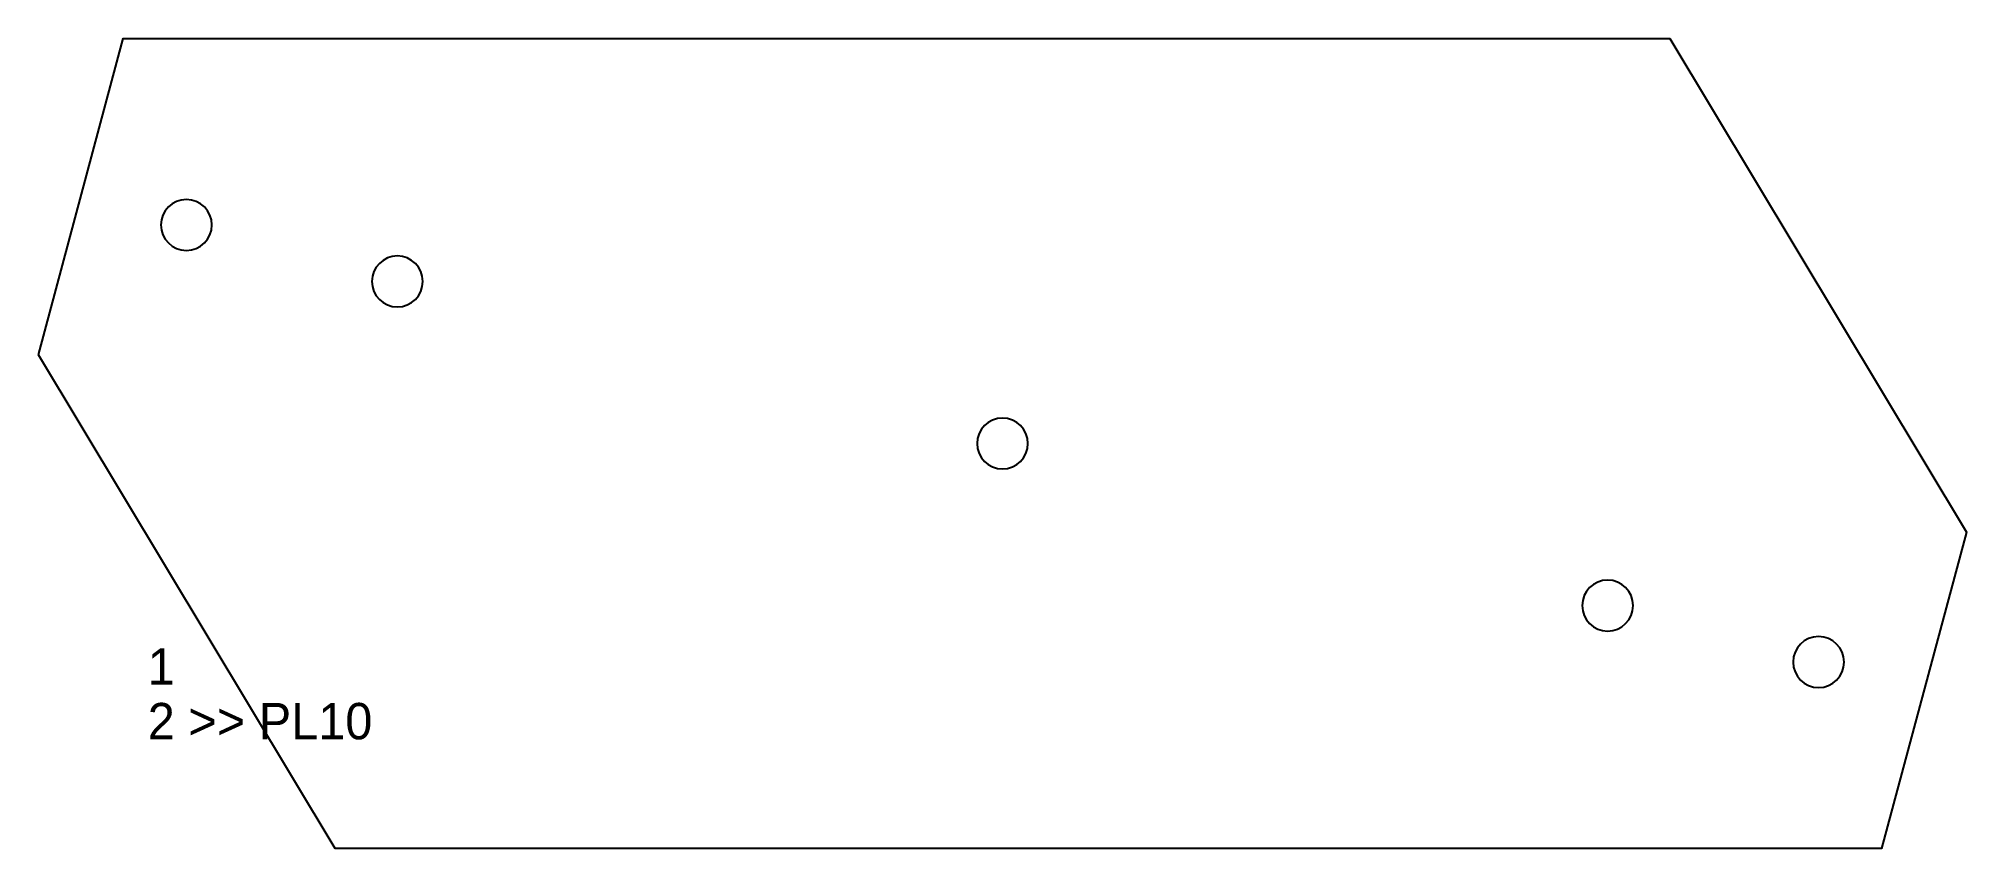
# Model space of a CAD drawing. Extents: x 0 to 530, y 0 to 223.
import ezdxf

# ---------------------------------------------------------------- set-up
doc = ezdxf.new("R2010")
doc.units = 0
for name, color, linetype in [('CUT', 7, 'CONTINUOUS'), ('HOLE', 7, 'CONTINUOUS'), ('SCRIBE', 3, 'CONTINUOUS'), ('TEXT', 7, 'CONTINUOUS')]:
    doc.layers.add(name, color=color, linetype=linetype)

msp = doc.modelspace()

# ---------------------------------------------------------------- linework, layer by layer
at = {"layer": 'CUT', "color": 7, "linetype": 'CONTINUOUS'}
msp.add_lwpolyline([(0, 135.68), (23.29, 222.62), (448.16, 222.62), (529.67, 86.93), (506.37, 0), (81.5, 0)], close=True, dxfattribs=at)
at = {"layer": 'HOLE', "color": 7, "linetype": 'CONTINUOUS'}
for points in [[(40.62, 178.38, 1), (40.62, 164.38, 1)], [(98.58, 162.85, 1), (98.58, 148.85, 1)], [(264.83, 118.31, 1), (264.83, 104.31, 1)], [(431.09, 73.76, 1), (431.09, 59.76, 1)], [(489.04, 58.23, 1), (489.04, 44.23, 1)]]:
    msp.add_lwpolyline(points, format="xyb", close=True, dxfattribs=at)

# ---------------------------------------------------------------- texts
at = {"layer": 'SCRIBE', "color": 3}
msp.add_text('1', height=10, dxfattribs=at).set_placement((30, 45))
at = {"layer": 'TEXT', "color": 7}
msp.add_text('2 >> PL10', height=10, dxfattribs=at).set_placement((30, 30))

doc.saveas('drawing.dxf')
